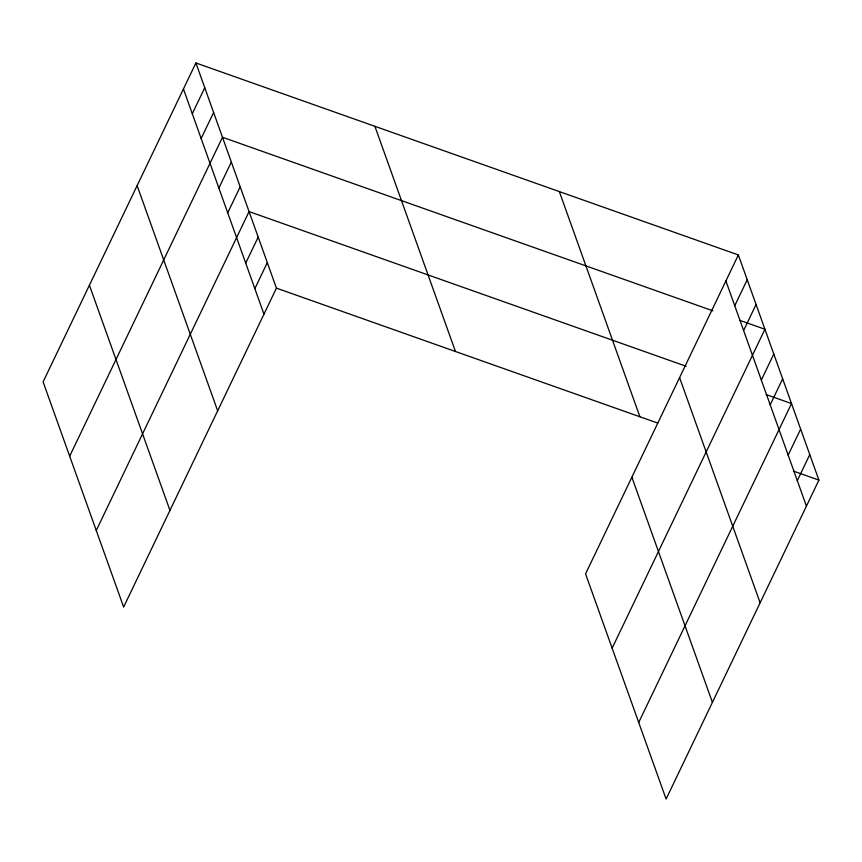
<?xml version="1.0" encoding="UTF-8"?>
<svg xmlns="http://www.w3.org/2000/svg" width="862" height="862" viewBox="0 0 862 862"><rect width="100%" height="100%" fill="white"/><g stroke="black" fill="none" stroke-linecap="round" stroke-linejoin="round"><path stroke-width="1.29" d="M195.9 62.958L43.1 381.877L123.643 607.053L276.443 288.134L195.9 62.958L738.357 254.947L818.9 480.123L666.1 799.042L585.557 573.866L738.357 254.947M192.291 113.752L204.757 87.73M201.148 138.523L213.625 112.491M69.682 456.181L222.482 137.263L712.885 310.826M218.873 188.067L231.339 162.034M227.73 212.828L240.196 186.806M96.264 530.496L249.064 211.578L686.141 366.275M245.713 263.125L258.191 237.093M254.85 288.641L267.317 262.619M734.747 305.741L747.214 279.719M743.604 330.512L756.071 304.48M612.139 648.17L764.939 329.252L739.542 320.265M761.329 380.056L773.796 354.023M770.186 404.817L782.653 378.795M638.71 722.485L791.51 403.567L766.124 394.58M788.17 455.114L800.647 429.082M797.296 480.63L809.774 454.608M276.443 288.134L657.663 423.059M793.503 471.137L818.9 480.123M725.89 280.969L806.433 506.156M679.579 377.631L760.122 602.807M559.341 191.59L639.895 416.766M631.868 477.214L712.411 702.39M374.905 126.315L455.459 351.491M183.434 88.98L263.977 314.167M137.123 185.632L217.666 410.818M89.411 285.225L169.954 510.401"/></g></svg>
